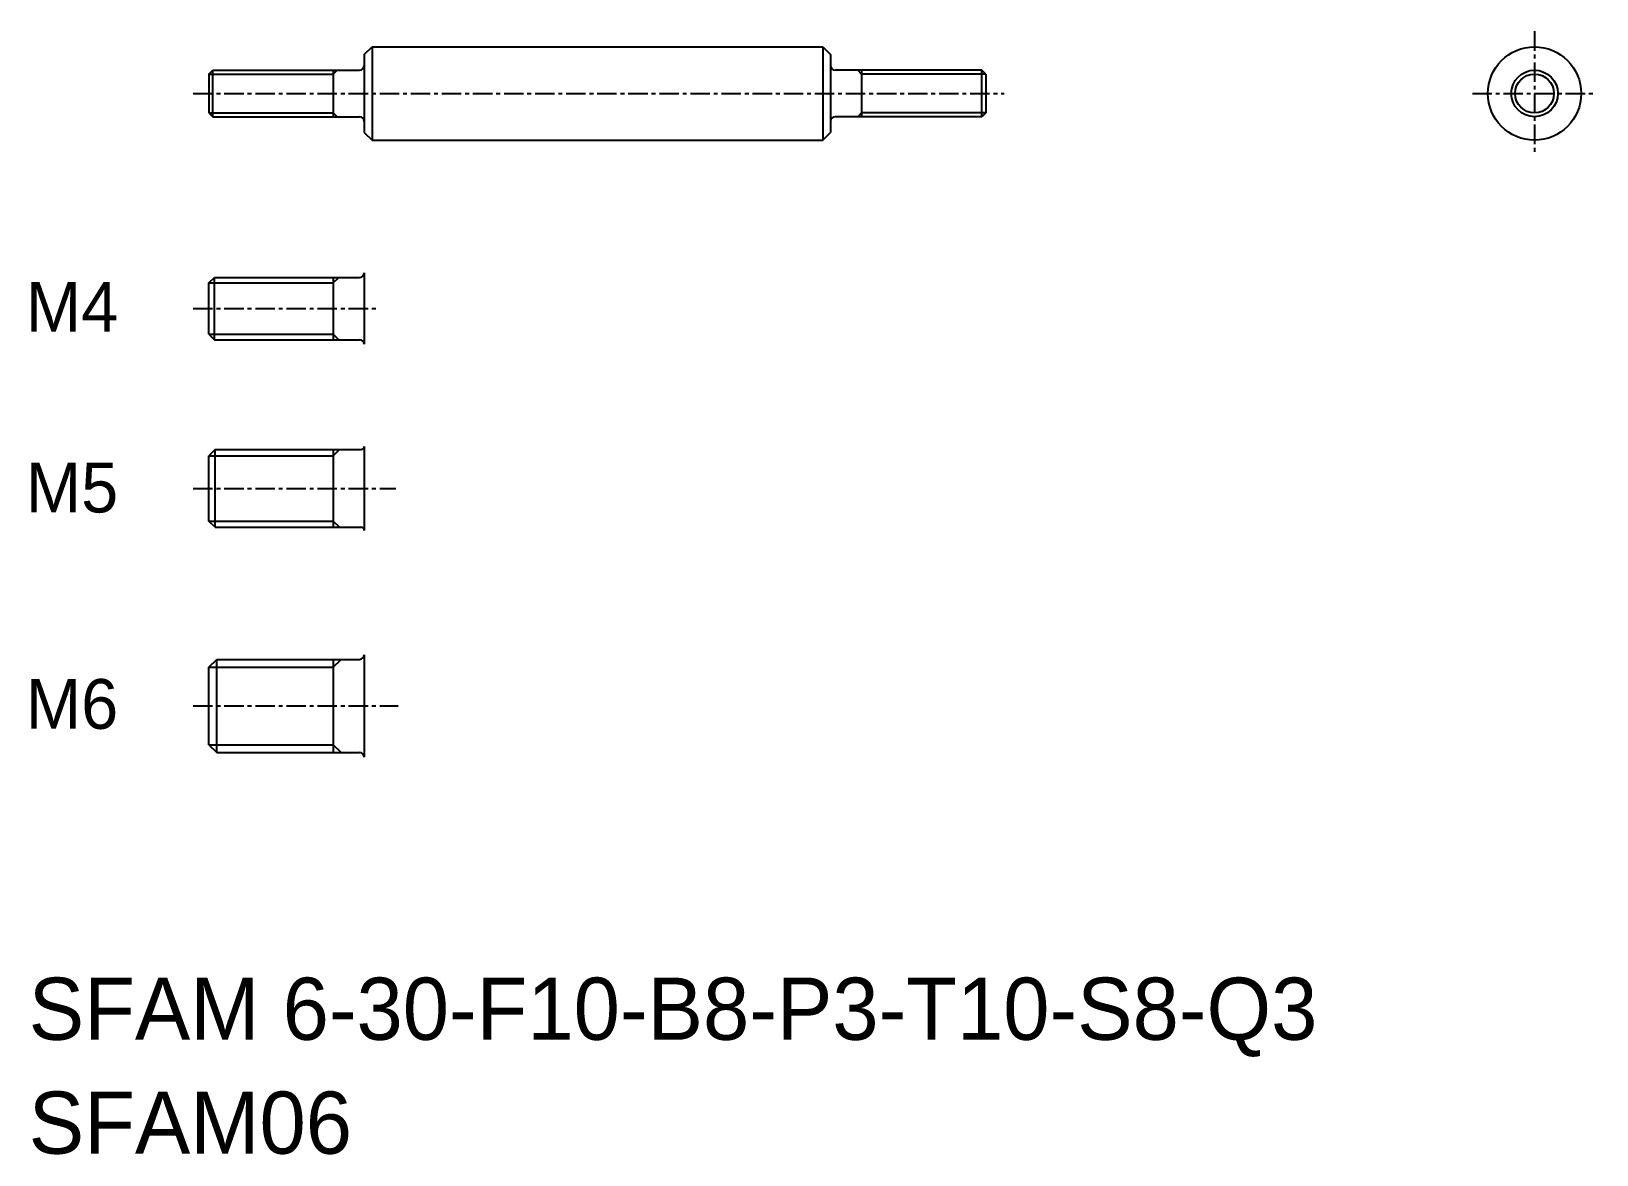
# Model space of a CAD drawing. Extents: x 166 to 267, y 140 to 213.
import ezdxf
from ezdxf.enums import TextEntityAlignment as Align

# ---------------------------------------------------------------- set-up
doc = ezdxf.new("R2010")
doc.units = 0
doc.linetypes.add('CENTER', pattern=[2, 1.25, -0.25, 0.25, -0.25])
doc.layers.get('0').update_dxf_attribs({"linetype": 'CONTINUOUS'})
doc.layers.add('CENTER', color=1, linetype='CENTER')

msp = doc.modelspace()

# ---------------------------------------------------------------- linework, layer by layer
at = {"color": 7, "linetype": 'CONTINUOUS'}
for p, q in [((187.62, 211.14), (188.12, 211.64)), ((188.12, 211.64), (217.12, 211.64)), ((188.12, 211.64), (188.12, 205.64)), ((217.12, 211.64), (217.12, 205.64)), ((217.12, 211.64), (217.62, 211.14)), ((187.62, 211.14), (187.62, 206.14)), ((217.62, 211.14), (217.62, 206.14)), ((177.62, 209.89), (177.87, 210.14)), ((177.62, 209.89), (177.62, 207.39)), ((177.87, 207.14), (177.87, 210.14)), ((177.87, 210.14), (187.32, 210.14)), ((185.62, 210.14), (185.62, 207.14)), ((217.62, 209.89), (217.62, 209.89)), ((227.37, 210.14), (217.92, 210.14)), ((219.62, 210.14), (219.62, 207.14)), ((227.37, 207.14), (227.37, 210.14)), ((227.62, 209.89), (227.37, 210.14)), ((227.62, 209.89), (227.62, 207.39)), ((177.62, 207.39), (177.87, 207.14)), ((177.87, 207.14), (187.32, 207.14)), ((227.37, 207.14), (217.92, 207.14)), ((227.62, 207.39), (227.37, 207.14)), ((187.62, 206.14), (188.12, 205.64)), ((188.12, 205.64), (217.12, 205.64)), ((217.12, 205.64), (217.62, 206.14)), ((177.62, 196.45), (177.97, 196.8)), ((177.62, 193.15), (177.62, 196.45)), ((177.97, 192.8), (177.97, 196.8)), ((177.97, 196.8), (187.32, 196.8)), ((185.62, 196.8), (185.62, 192.8)), ((187.62, 197.1), (187.62, 192.5)), ((177.62, 193.15), (177.97, 192.8)), ((177.97, 192.8), (187.32, 192.8)), ((178.02, 185.73), (177.62, 185.33)), ((178.02, 185.73), (187.42, 185.73)), ((178.02, 180.73), (178.02, 185.73)), ((185.62, 185.73), (185.62, 180.73)), ((187.62, 185.93), (187.62, 180.53)), ((177.62, 181.13), (177.62, 185.33)), ((178.02, 180.73), (177.62, 181.13)), ((178.02, 180.73), (187.42, 180.73)), ((187.62, 172.53), (187.62, 165.93)), ((177.62, 171.73), (178.12, 172.23)), ((177.62, 166.73), (177.62, 171.73)), ((178.12, 172.23), (187.32, 172.23)), ((178.12, 166.23), (178.12, 172.23)), ((185.62, 172.23), (185.62, 166.23)), ((177.62, 166.73), (178.12, 166.23)), ((178.12, 166.23), (187.32, 166.23))]:
    msp.add_line(p, q, dxfattribs=at)
at = {"color": 3, "linetype": 'CONTINUOUS'}
for p, q in [((177.62, 209.89), (185.62, 209.89)), ((185.62, 209.89), (185.87, 210.14)), ((219.62, 209.89), (219.37, 210.14)), ((227.62, 209.89), (219.62, 209.89)), ((177.62, 207.39), (185.62, 207.39)), ((185.62, 207.39), (185.87, 207.14)), ((219.62, 207.39), (219.37, 207.14)), ((227.62, 207.39), (219.62, 207.39)), ((177.62, 196.45), (185.62, 196.45)), ((185.62, 196.45), (185.97, 196.8)), ((177.62, 193.15), (185.62, 193.15)), ((185.62, 193.15), (185.97, 192.8)), ((185.62, 185.33), (186.02, 185.73)), ((177.62, 185.33), (185.62, 185.33)), ((177.62, 181.13), (185.62, 181.13)), ((185.62, 181.13), (186.02, 180.73)), ((177.62, 171.73), (185.62, 171.73)), ((185.62, 171.73), (186.12, 172.23)), ((177.62, 166.73), (185.62, 166.73)), ((185.62, 166.73), (186.12, 166.23))]:
    msp.add_line(p, q, dxfattribs=at)
at = {"color": 7, "linetype": 'CONTINUOUS'}
for radius in [3, 1.5]:
    msp.add_circle((262.93, 208.64), radius, dxfattribs=at)
at = {"color": 3, "linetype": 'CONTINUOUS'}
msp.add_circle((262.93, 208.64), 1.25, dxfattribs=at)
at = {"color": 7, "linetype": 'CONTINUOUS'}
for centre, radius, start, end in [((187.32, 210.44), 0.3, 270, 0), ((217.92, 210.44), 0.3, 180, 270), ((187.32, 206.84), 0.3, 0, 90), ((217.92, 206.84), 0.3, 90, 180), ((187.32, 197.1), 0.3, 270, 0), ((187.32, 192.5), 0.3, 0, 90), ((187.42, 185.93), 0.2, 270, 0), ((187.42, 180.53), 0.2, 0, 90), ((187.32, 172.53), 0.3, 270, 0), ((187.32, 165.93), 0.3, 0, 90)]:
    msp.add_arc(centre, radius, start, end, dxfattribs=at)
at = {"layer": 'CENTER', "color": 1, "linetype": 'CENTER'}
for p, q in [((262.93, 212.64), (262.93, 204.64)), ((176.61, 208.64), (228.79, 208.64)), ((258.93, 208.64), (266.93, 208.64)), ((176.61, 194.8), (188.49, 194.8)), ((176.61, 183.23), (189.64, 183.23)), ((176.61, 169.23), (189.79, 169.23))]:
    msp.add_line(p, q, dxfattribs=at)

# ---------------------------------------------------------------- texts
at = {"color": 7, "linetype": 'CONTINUOUS'}
for s, p in [('M4', (171.78, 194.92)), ('M5', (171.78, 183.28)), ('M6', (171.78, 169.36))]:
    msp.add_text(s, height=3.2, dxfattribs=at).set_placement(p, align=Align.MIDDLE_RIGHT)
for s, p in [('SFAM 6-30-F10-B8-P3-T10-S8-Q3', (166.02, 147.75)), ('SFAM06', (166.02, 140.42))]:
    msp.add_text(s, height=4, dxfattribs=at).set_placement(p)

doc.saveas('drawing.dxf')
